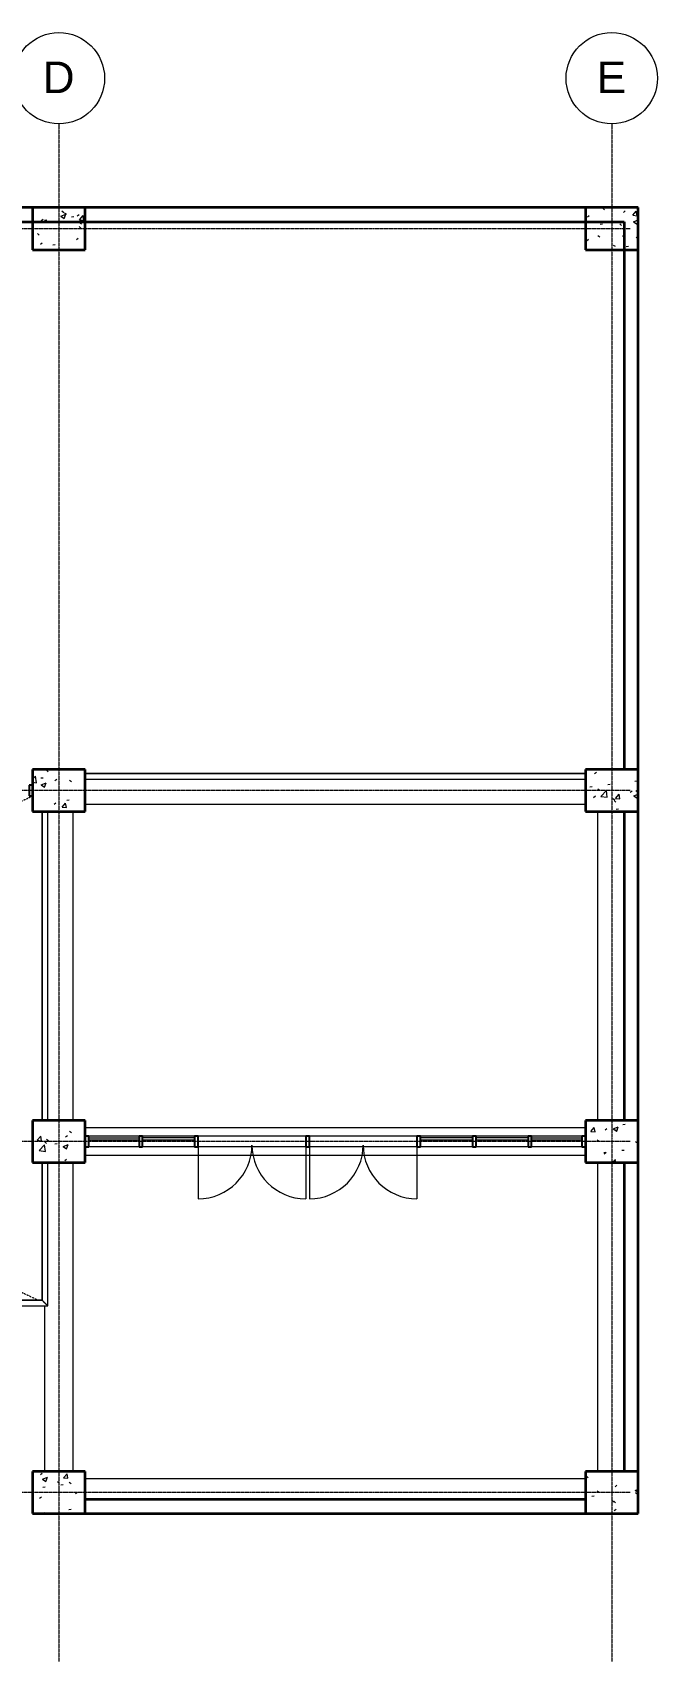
# Model space of a CAD drawing. Header units: millimetres. Extents: x -19238 to 17067, y -6268 to 16930.
# Drawn here: x 8172 to 17067, y -6268 to 16930 of the extents above; entities that cross this region are included whole.
import ezdxf

# ---------------------------------------------------------------- set-up
doc = ezdxf.new("R2010")
doc.units = ezdxf.units.MM
doc.linetypes.add('Dash', pattern=[6, 3, -3])
doc.linetypes.add('Grid Line', pattern=[22.225, 12.7, -3.175, 3.175, -3.175])
for name, color, linetype, lineweight in [('A-DETL-HDLN', 90, 'Dash', 9), ('A-DOOR', 31, 'Continuous', 9), ('A-FLOR', 192, 'Continuous', 9), ('A-FLOR-HRAL', 11, 'Continuous', 9), ('A-GLAZ-CURT', 52, 'Continuous', 9), ('A-GLAZ-CWMG', 51, 'Continuous', 9), ('A-WALL', 113, 'Continuous', 9), ('S-COLS', 52, 'Continuous', 9), ('S-GRID', 1, 'Continuous', 9), ('S-GRID-IDEN', 1, 'Continuous', 9)]:
    doc.layers.add(name, color=color, linetype=linetype, lineweight=lineweight)
doc.styles.add('Arial_1', font='arial.ttf', dxfattribs={"height": 450})
pattern_1 = [(50, (0, 0), (728.737, -63.756), [76.2, -838.2]), (355, (0, 0), (-140.972, 764.228), [60.96, -670.56]), (100.451, (60.7, -5.3), (587.77, 700.467), [64.76, -712.36]), (46.184, (0, 203.2), (1084.316, -168.17), [114.3, -1257.3]), (96.636, (90.4, 189.2), (949.61, 989.71), [97.14, -1068.54]), (351.184, (0, 203.2), (949.62, 989.7), [91.44, -1005.84]), (21, (101.6, 152.4), (606.458, -409.06), [76.2, -838.2]), (326, (101.6, 152.4), (247.208, 736.753), [60.96, -670.56]), (71.451, (152.14, 118.3), (853.668, 327.685), [64.76, -712.36]), (37.5, (0, 0), (12.3547, 338.22), [33.528, -628.904, 33.528, -647.192, -673.1]), (37.5, (0, 0), (12.3547, 338.22), [-1343.152, 33.528, -639.572]), (7.5, (0, 0), (267.279, 400.722), [33.528, -354.584, 33.528, -613.664, -256.54]), (7.5, (0, 0), (267.279, 400.722), [-1035.304, 33.528, -223.012]), (327.5, (-226.57, 0), (542.3633, -22.9153), [33.528, -220.472, 33.528, -758.952, -1051.56]), (327.5, (-226.57, 0), (542.3633, -22.9153), [-1046.48, 33.528, -1018.032]), (317.5, (-328.17, 0), (592.517, 101.707), [33.528, -296.672, 33.528, -492.76, -746.76]), (317.5, (-328.17, 0), (592.517, 101.707), [-856.488, 33.528, -713.232])]

# ---------------------------------------------------------------- blocks, each defined once
blk = doc.blocks.new('M_Concrete-Rectangular-Column - 600 x 750mm-367373-Level 3')
at = {"layer": 'S-COLS'}
h = blk.add_hatch(dxfattribs=at)
h.set_pattern_fill('FP_1', color=256, style=0, pattern_type=2)
h.set_pattern_definition([(320, (3862.6, 16417.1), (-63.756, -728.737), [76.2, -838.2]), (265, (3862.6, 16417.1), (764.228, 140.97), [60.96, -670.56]), (10.451, (3857.3, 16356.4), (700.467, -587.77), [64.76, -712.36]), (316.184, (4065.8, 16417.1), (-168.17, -1084.316), [114.3, -1257.3]), (6.636, (4051.8, 16326.8), (989.71, -949.61), [97.14, -1068.54]), (261.184, (4065.8, 16417.1), (989.7, -949.62), [91.44, -1005.84]), (291, (4015, 16315.5), (-409.06, -606.458), [76.2, -838.2]), (236, (4015, 16315.5), (736.753, -247.208), [60.96, -670.56]), (341.451, (3980.94, 16265), (327.685, -853.668), [64.76, -712.36]), (307.5, (3862.63, 16417.13), (338.22, -12.3547), [33.528, -628.904, 33.528, -647.192, -673.1]), (307.5, (3862.63, 16417.13), (338.22, -12.3547), [-1343.152, 33.528, -639.572]), (277.5, (3862.63, 16417.13), (400.722, -267.279), [33.528, -354.584, 33.528, -613.664, -256.54]), (277.5, (3862.63, 16417.13), (400.722, -267.279), [-1035.304, 33.528, -223.012]), (237.5, (3862.63, 16643.7), (-22.9153, -542.3633), [33.528, -220.472, 33.528, -1810.512]), (237.5, (3862.63, 16643.7), (-22.9153, -542.3633), [-287.528, -758.952, 33.528, -1018.032]), (227.5, (3862.63, 16745.3), (101.707, -592.517), [33.528, -296.672, 33.528, -492.76, -746.76]), (227.5, (3862.63, 16745.3), (101.707, -592.517), [-856.488, 33.528, -713.232])])
h.paths.add_polyline_path([(-300, -375), (300, -375), (300, 375), (-300, 375)], flags=0)
at = {"layer": 'S-COLS', "lineweight": 35}
for p, q in [((300, 375), (-300, 375)), ((-300, 375), (-300, -375)), ((300, -375), (300, 375)), ((-300, -375), (300, -375))]:
    blk.add_line(p, q, dxfattribs=at)
blk = doc.blocks.new('M_Concrete-Rectangular-Column - 600 x 750mm-V1-Level 3')
at = {"layer": 'S-COLS'}
h = blk.add_hatch(dxfattribs=at)
h.set_pattern_fill('FP_2', color=256, style=0, pattern_type=2)
h.set_pattern_definition([(320, (3862.6, 8547.1), (-63.756, -728.737), [76.2, -838.2]), (265, (3862.6, 8547.1), (764.23, 140.97), [60.96, -670.56]), (10.451, (3857.3, 8486.4), (700.467, -587.77), [64.76, -712.36]), (316.184, (4065.8, 8547.1), (-168.17, -1084.32), [114.3, -1257.3]), (6.636, (4051.8, 8456.8), (989.71, -949.61), [97.14, -1068.54]), (261.184, (4065.8, 8547.1), (989.7, -949.62), [91.44, -1005.84]), (291, (4015, 8445.5), (-409.06, -606.458), [76.2, -838.2]), (236, (4015, 8445.5), (736.753, -247.21), [60.96, -670.56]), (341.451, (3980.94, 8395), (327.685, -853.67), [64.76, -712.36]), (307.5, (3862.63, 8547.13), (338.22, -12.355), [33.528, -628.904, 33.528, -647.192, -673.1]), (307.5, (3862.63, 8547.13), (338.22, -12.355), [-1343.152, 33.528, -639.572]), (277.5, (3862.63, 8547.13), (400.722, -267.279), [33.528, -354.584, 33.528, -613.664, -256.54]), (277.5, (3862.63, 8547.13), (400.722, -267.279), [-1035.304, 33.528, -223.012]), (237.5, (3862.63, 8773.7), (-22.915, -542.363), [33.528, -220.472, 33.528, -1810.512]), (237.5, (3862.63, 8773.7), (-22.915, -542.363), [-287.528, -758.952, 33.528, -1018.032]), (227.5, (3862.63, 8875.3), (101.707, -592.517), [33.528, -296.672, 33.528, -492.76, -746.76]), (227.5, (3862.63, 8875.3), (101.707, -592.517), [-856.49, 33.53, -713.23])])
h.paths.add_polyline_path([(-300, 375), (-300, -375), (300, -375), (300, 375), (12, 375)], flags=0)
at = {"layer": 'S-COLS', "lineweight": 35}
for p, q in [((300, 375), (-300, 375)), ((-300, 375), (-300, -375)), ((300, -375), (300, 375)), ((-300, -375), (300, -375))]:
    blk.add_line(p, q, dxfattribs=at)
blk = doc.blocks.new('M_Concrete-Rectangular-Column - 600 x 750mm-V5-Level 3')
at = {"layer": 'S-COLS'}
h = blk.add_hatch(dxfattribs=at)
h.set_pattern_fill('FP_6', color=256, style=0, pattern_type=2)
h.set_pattern_definition([(320, (-1137.4, 16417.1), (-63.756, -728.737), [76.2, -838.2]), (265, (-1137.4, 16417.1), (764.228, 140.97), [60.96, -670.56]), (10.451, (-1142.7, 16356.4), (700.467, -587.77), [64.76, -712.36]), (316.184, (-934.2, 16417.1), (-168.17, -1084.316), [114.3, -1257.3]), (6.636, (-948.2, 16326.8), (989.71, -949.61), [97.14, -1068.54]), (261.184, (-934.2, 16417.1), (989.7, -949.62), [91.44, -1005.84]), (291, (-985, 16315.5), (-409.06, -606.458), [76.2, -838.2]), (236, (-985, 16315.5), (736.753, -247.21), [60.96, -670.56]), (341.451, (-1019.06, 16265), (327.685, -853.668), [64.76, -712.36]), (307.5, (-1137.37, 16417.13), (338.22, -12.3547), [33.528, -628.904, 33.528, -647.192, -673.1]), (307.5, (-1137.37, 16417.13), (338.22, -12.3547), [-1343.152, 33.528, -639.572]), (277.5, (-1137.37, 16417.13), (400.722, -267.279), [33.528, -354.584, 33.528, -870.204]), (277.5, (-1137.37, 16417.13), (400.722, -267.279), [-421.64, -613.664, 33.528, -223.012]), (237.5, (-1137.37, 16643.7), (-22.9153, -542.3633), [33.528, -220.472, 33.528, -1810.512]), (237.5, (-1137.37, 16643.7), (-22.9153, -542.3633), [-287.528, -758.952, 33.528, -1018.032]), (227.5, (-1137.37, 16745.3), (101.707, -592.517), [33.528, -296.672, 33.528, -1239.52]), (227.5, (-1137.37, 16745.3), (101.707, -592.517), [-363.728, -492.76, 33.528, -713.232])])
h.paths.add_polyline_path([(-300, -375), (300, -375), (300, 375), (-300, 375)], flags=0)
at = {"layer": 'S-COLS', "lineweight": 35}
for p, q in [((300, 375), (-300, 375)), ((-300, 375), (-300, -375)), ((300, -375), (300, 375)), ((-300, -375), (300, -375))]:
    blk.add_line(p, q, dxfattribs=at)
blk = doc.blocks.new('M_Concrete-Rectangular-Column - 600 x 750mm-V6-Level 3')
at = {"layer": 'S-COLS'}
h = blk.add_hatch(dxfattribs=at)
h.set_pattern_fill('FP_7', color=256, style=0, pattern_type=2)
h.set_pattern_definition([(320, (-1137.4, 8547.1), (-63.756, -728.737), [76.2, -838.2]), (265, (-1137.4, 8547.1), (764.23, 140.97), [60.96, -670.56]), (10.451, (-1142.7, 8486.4), (700.467, -587.77), [64.76, -712.36]), (316.184, (-934.2, 8547.1), (-168.17, -1084.32), [114.3, -1257.3]), (6.636, (-948.2, 8456.8), (989.71, -949.61), [97.14, -1068.54]), (261.184, (-934.2, 8547.1), (989.7, -949.62), [91.44, -1005.84]), (291, (-985, 8445.5), (-409.06, -606.458), [76.2, -838.2]), (236, (-985, 8445.5), (736.75, -247.21), [60.96, -670.56]), (341.451, (-1019.06, 8395), (327.685, -853.67), [64.76, -712.36]), (307.5, (-1137.37, 8547.13), (338.22, -12.355), [33.528, -628.904, 33.528, -647.192, -673.1]), (307.5, (-1137.37, 8547.13), (338.22, -12.355), [-1343.152, 33.528, -639.572]), (277.5, (-1137.37, 8547.13), (400.722, -267.279), [33.528, -354.584, 33.528, -613.664, -256.54]), (277.5, (-1137.37, 8547.13), (400.722, -267.279), [-1035.304, 33.528, -223.012]), (237.5, (-1137.37, 8773.7), (-22.915, -542.363), [33.528, -220.472, 33.528, -1810.512]), (237.5, (-1137.37, 8773.7), (-22.915, -542.363), [-287.528, -758.952, 33.528, -1018.032]), (227.5, (-1137.37, 8875.3), (101.707, -592.517), [33.528, -296.672, 33.528, -492.76, -746.76]), (227.5, (-1137.37, 8875.3), (101.707, -592.517), [-856.49, 33.53, -713.23])])
h.paths.add_polyline_path([(-300, -250), (-300, -375), (300, -375), (300, 375), (-300, 375), (-300, 352)], flags=0)
at = {"layer": 'S-COLS', "lineweight": 35}
for p, q in [((300, 375), (-300, 375)), ((-300, 375), (-300, -375)), ((300, -375), (300, 375)), ((-300, -375), (300, -375))]:
    blk.add_line(p, q, dxfattribs=at)
blk = doc.blocks.new('M_Concrete-Rectangular-Column - 600 x 750mm-V10-Level 3')
at = {"layer": 'S-COLS'}
h = blk.add_hatch(dxfattribs=at)
h.set_pattern_fill('FP_11', color=256, style=0, pattern_type=2)
h.set_pattern_definition([(320, (-6137.4, 16417.1), (-63.756, -728.737), [76.2, -838.2]), (265, (-6137.4, 16417.1), (764.228, 140.972), [60.96, -670.56]), (10.451, (-6142.7, 16356.4), (700.467, -587.77), [64.76, -712.36]), (316.184, (-5934.2, 16417.1), (-168.17, -1084.316), [114.3, -1257.3]), (6.636, (-5948.2, 16326.8), (989.71, -949.61), [97.14, -1068.54]), (261.184, (-5934.2, 16417.1), (989.7, -949.62), [91.44, -1005.84]), (291, (-5985, 16315.5), (-409.06, -606.458), [76.2, -838.2]), (236, (-5985, 16315.5), (736.753, -247.208), [60.96, -670.56]), (341.451, (-6019.06, 16265), (327.685, -853.668), [64.76, -712.36]), (307.5, (-6137.37, 16417.13), (338.22, -12.3547), [33.528, -628.904, 33.528, -647.192, -673.1]), (307.5, (-6137.37, 16417.13), (338.22, -12.3547), [-1343.152, 33.528, -639.572]), (277.5, (-6137.37, 16417.13), (400.722, -267.279), [33.528, -354.584, 33.528, -870.204]), (277.5, (-6137.37, 16417.13), (400.722, -267.279), [-421.64, -613.664, 33.528, -223.012]), (237.5, (-6137.37, 16643.7), (-22.9153, -542.3633), [33.528, -220.472, 33.528, -1810.512]), (237.5, (-6137.37, 16643.7), (-22.9153, -542.3633), [-287.528, -758.952, 33.528, -1018.032]), (227.5, (-6137.37, 16745.3), (101.707, -592.517), [33.528, -296.672, 33.528, -1239.52]), (227.5, (-6137.37, 16745.3), (101.707, -592.517), [-363.728, -492.76, 33.528, -713.232])])
h.paths.add_polyline_path([(-300, 375), (-300, -375), (300, -375), (300, 375)], flags=0)
at = {"layer": 'S-COLS', "lineweight": 35}
for p, q in [((300, 375), (-300, 375)), ((-300, 375), (-300, -375)), ((300, -375), (300, 375)), ((-300, -375), (300, -375))]:
    blk.add_line(p, q, dxfattribs=at)
blk = doc.blocks.new('M_Concrete-Rectangular-Column - 600 x 750mm-V11-Level 3')
at = {"layer": 'S-COLS'}
h = blk.add_hatch(dxfattribs=at)
h.set_pattern_fill('FP_12', color=256, style=0, pattern_type=2)
h.set_pattern_definition([(320, (-6137.4, 8547.1), (-63.756, -728.737), [76.2, -838.2]), (265, (-6137.4, 8547.1), (764.23, 140.97), [60.96, -670.56]), (10.451, (-6142.7, 8486.4), (700.467, -587.77), [64.76, -712.36]), (316.184, (-5934.2, 8547.1), (-168.17, -1084.316), [114.3, -1257.3]), (6.636, (-5948.2, 8456.8), (989.71, -949.61), [97.14, -1068.54]), (261.184, (-5934.2, 8547.1), (989.7, -949.62), [91.44, -1005.84]), (291, (-5985, 8445.5), (-409.06, -606.458), [76.2, -838.2]), (236, (-5985, 8445.5), (736.753, -247.21), [60.96, -670.56]), (341.451, (-6019.06, 8395), (327.685, -853.67), [64.76, -712.36]), (307.5, (-6137.37, 8547.13), (338.22, -12.355), [33.528, -628.904, 33.528, -647.192, -673.1]), (307.5, (-6137.37, 8547.13), (338.22, -12.355), [-1343.152, 33.528, -639.572]), (277.5, (-6137.37, 8547.13), (400.722, -267.279), [33.528, -354.584, 33.528, -613.664, -256.54]), (277.5, (-6137.37, 8547.13), (400.722, -267.279), [-1035.304, 33.528, -223.012]), (237.5, (-6137.37, 8773.7), (-22.9153, -542.3633), [33.528, -220.472, 33.528, -1810.512]), (237.5, (-6137.37, 8773.7), (-22.9153, -542.3633), [-287.528, -758.952, 33.528, -1018.032]), (227.5, (-6137.37, 8875.3), (101.707, -592.517), [33.528, -296.672, 33.528, -492.76, -746.76]), (227.5, (-6137.37, 8875.3), (101.707, -592.517), [-856.488, 33.528, -713.232])])
h.paths.add_polyline_path([(-300, 352), (-300, -375), (300, -375), (300, 375), (-300, 375)], flags=0)
at = {"layer": 'S-COLS', "lineweight": 35}
for p, q in [((300, 375), (-300, 375)), ((-300, 375), (-300, -375)), ((300, -375), (300, 375)), ((-300, -375), (300, -375))]:
    blk.add_line(p, q, dxfattribs=at)
blk = doc.blocks.new('Top Rail Type - Top Rail_Internal_-368948-Level 3')
at = {"layer": 'A-FLOR-HRAL'}
for p, q in [((16042, 6377), (8922, 6377)), ((8922, 6297), (16042, 6297))]:
    blk.add_line(p, q, dxfattribs=at)
blk = doc.blocks.new('Top Rail Type - Top Rail_Internal_-V17-Level 3')
at = {"layer": 'A-FLOR-HRAL'}
for p, q in [((8922, 6377), (16042, 6377)), ((8922, 6296), (16042, 6296))]:
    blk.add_line(p, q, dxfattribs=at)
blk = doc.blocks.new('Top Rail Type - Top Rail_Internal_-368983-Level 3')
at = {"layer": 'A-FLOR-HRAL'}
for p, q in [((8308, 5837), (8308, 1437)), ((8388, 1437), (8388, 5837))]:
    blk.add_line(p, q, dxfattribs=at)
blk = doc.blocks.new('Top Rail Type - Top Rail_Internal_-V18-Level 3')
at = {"layer": 'A-FLOR-HRAL'}
for p, q in [((8307, 1437), (8307, 5837)), ((8388, 1437), (8388, 5837))]:
    blk.add_line(p, q, dxfattribs=at)
blk = doc.blocks.new('Top Rail Type - Top Rail_Internal_-369021-Level 3')
at = {"layer": 'A-FLOR-HRAL'}
for p, q in [((-7033, 837), (-7033, -1203)), ((-6953, -1123), (-6953, 837)), ((8308, 837), (8308, -1123)), ((8388, -1203), (8388, 837)), ((8308, -1123), (-6953, -1123)), ((-7033, -1203), (8388, -1203))]:
    blk.add_line(p, q, dxfattribs=at)
for points, knots in [([(-7033, -1203), (-7033, -1203), (-7033, -1203), (-7030, -1200), (-7027, -1197), (-7023, -1193), (-7020, -1190), (-7017, -1187), (-7014, -1183), (-7010, -1180), (-7006, -1176), (-7002, -1172), (-6998, -1167), (-6993, -1163), (-6989, -1159), (-6985, -1155), (-6981, -1151), (-6977, -1147), (-6973, -1143), (-6970, -1140), (-6967, -1136), (-6964, -1133), (-6960, -1130), (-6957, -1126), (-6954, -1124), (-6953, -1123), (-6953, -1123)], [0, 0, 0, 0, 0.066667, 0.133333, 0.2, 0.233333, 0.266667, 0.3, 0.333333, 0.366667, 0.4, 0.433333, 0.466667, 0.5, 0.533333, 0.566667, 0.6, 0.633333, 0.666667, 0.7, 0.733333, 0.766667, 0.8, 0.866667, 0.933333, 1, 1, 1, 1]), ([(8308, -1123), (8308, -1123), (8308, -1124), (8311, -1126), (8314, -1130), (8318, -1133), (8321, -1136), (8324, -1140), (8328, -1143), (8331, -1147), (8335, -1151), (8339, -1155), (8344, -1159), (8348, -1163), (8352, -1167), (8356, -1172), (8360, -1176), (8364, -1180), (8368, -1183), (8371, -1187), (8375, -1190), (8378, -1193), (8381, -1197), (8385, -1200), (8387, -1203), (8388, -1203), (8388, -1203)], [-1, -1, -1, -1, -0.933333, -0.866667, -0.8, -0.766667, -0.733333, -0.7, -0.666667, -0.633333, -0.6, -0.566667, -0.533333, -0.5, -0.466667, -0.433333, -0.4, -0.366667, -0.333333, -0.3, -0.266667, -0.233333, -0.2, -0.133333, -0.066667, 0, 0, 0, 0])]:
    blk.add_open_spline(points, degree=3, knots=knots, dxfattribs=at)
blk = doc.blocks.new('Top Rail Type - Top Rail_Internal_-V19-Level 3')
at = {"layer": 'A-FLOR-HRAL'}
for p, q in [((-7034, 837), (-7034, -1204)), ((-6953, 837), (-6953, -1123)), ((8307, -1123), (8307, 837)), ((8388, -1204), (8388, 837)), ((-6953, -1123), (8307, -1123)), ((-7034, -1204), (8388, -1204))]:
    blk.add_line(p, q, dxfattribs=at)
blk = doc.blocks.new('System Panel - Glazed-373820-Level 3')
at = {"layer": 'A-GLAZ-CURT', "lineweight": 18}
for p, q in [((358, 49), (-358, 49)), ((-358, 49), (-358, 24)), ((-358, 24), (358, 24)), ((358, 24), (358, 49))]:
    blk.add_line(p, q, dxfattribs=at)
blk = doc.blocks.new('System Panel - Glazed-373821-Level 3')
at = {"layer": 'A-GLAZ-CURT', "lineweight": 18}
for p, q in [((371, 50), (-371, 50)), ((-371, 50), (-371, 25)), ((-371, 25), (371, 25)), ((371, 25), (371, 50))]:
    blk.add_line(p, q, dxfattribs=at)
blk = doc.blocks.new('M_Curtain Wall Dbl Glass - M_Curtain Wall Dbl Glass-394288-Level 3')
at = {"layer": 'A-DOOR', "lineweight": 18}
for p, q in [((-766, -50), (-766, -816)), ((766, -50), (766, -816))]:
    blk.add_line(p, q, dxfattribs=at)
at = {"layer": 'A-DOOR'}
for centre, start, end in [((-766, -50), 270, 360), ((766, -50), 180, 270)]:
    blk.add_arc(centre, 766, start, end, dxfattribs=at)
blk = doc.blocks.new('Rectangular Mullion - 50mm x 150mm-372709-Level 3')
at = {"layer": 'A-GLAZ-CWMG'}
for p, q in [((9688, 1212), (8972, 1212)), ((9688, 1062), (8972, 1062))]:
    blk.add_line(p, q, dxfattribs=at)
blk = doc.blocks.new('Rectangular Mullion - 50mm x 150mm-372710-Level 3')
at = {"layer": 'A-GLAZ-CWMG'}
for p, q in [((10479, 1212), (9738, 1212)), ((10479, 1062), (9738, 1062))]:
    blk.add_line(p, q, dxfattribs=at)
blk = doc.blocks.new('Rectangular Mullion - 50mm x 150mm-375813-Level 3')
at = {"layer": 'A-GLAZ-CWMG'}
for p, q in [((11295, 1212), (10529, 1212)), ((11295, 1062), (10529, 1062))]:
    blk.add_line(p, q, dxfattribs=at)
blk = doc.blocks.new('Rectangular Mullion - 50mm x 150mm-375814-Level 3')
at = {"layer": 'A-GLAZ-CWMG'}
for p, q in [((12062, 1212), (11295, 1212)), ((12062, 1062), (11295, 1062))]:
    blk.add_line(p, q, dxfattribs=at)
blk = doc.blocks.new('Rectangular Mullion - 50mm x 150mm-373824-Level 3')
at = {"layer": 'A-GLAZ-CWMG', "lineweight": 25}
for p, q in [((-50, 75), (0, 75)), ((-50, -75), (-50, 75)), ((0, -75), (-50, -75))]:
    blk.add_line(p, q, dxfattribs=at)
blk = doc.blocks.new('Rectangular Mullion - 50mm x 150mm-373827-Level 3')
at = {"layer": 'A-GLAZ-CWMG', "lineweight": 25}
for p, q in [((0, 75), (-50, 75)), ((-50, 75), (-50, -75)), ((-50, -75), (0, -75))]:
    blk.add_line(p, q, dxfattribs=at)
blk = doc.blocks.new('Rectangular Mullion - 50mm x 150mm-373818-Level 3')
at = {"layer": 'A-GLAZ-CWMG', "lineweight": 25}
for p, q in [((-25, 75), (25, 75)), ((-25, -75), (-25, 75)), ((25, 75), (25, -75)), ((25, -75), (-25, -75))]:
    blk.add_line(p, q, dxfattribs=at)
blk = doc.blocks.new('Rectangular Mullion - 50mm x 150mm-376295-Level 3')
at = {"layer": 'A-GLAZ-CWMG', "lineweight": 25}
for p, q in [((0, 75), (-50, 75)), ((-50, 75), (-50, -75)), ((-50, -75), (0, -75))]:
    blk.add_line(p, q, dxfattribs=at)
blk = doc.blocks.new('Grid - M_Grid Head - Circle-45800-Level 3')
at = {"layer": 'S-GRID-IDEN'}
blk.add_circle((0, 0), 6.5, dxfattribs=at)

msp = doc.modelspace()

# ---------------------------------------------------------------- hatches: boundary and pattern name
at = {"layer": 'S-COLS'}
h = msp.add_hatch(dxfattribs=at)
h.set_pattern_fill('FP_18', color=256, style=0, pattern_type=2)
h.set_pattern_definition(pattern_1)
h.paths.add_polyline_path([(8172, 13837), (8922, 13837), (8922, 14437), (8172, 14437), (8172, 14225)], flags=0)
h = msp.add_hatch(dxfattribs=at)
h.set_pattern_fill('FP_18', color=256, style=0, pattern_type=2)
h.set_pattern_definition(pattern_1)
h.paths.add_polyline_path([(16792, 13837), (16792, 14437), (16042, 14437), (16042, 13837)], flags=0)

# ---------------------------------------------------------------- linework, layer by layer
at = {"layer": 'A-DETL-HDLN'}
for p, q in [((-6909, -1123), (8172, 6059)), ((-6818, 6054), (8253, -1123))]:
    msp.add_line(p, q, dxfattribs=at)
at = {"layer": 'A-FLOR'}
for p, q in [((8747, 5837), (8747, 1437)), ((16042, 5937), (8922, 5937)), ((16217, 1437), (16217, 5837)), ((8922, 1337), (16042, 1337)), ((16042, 937), (8922, 937)), ((8747, 837), (8747, -3563)), ((16217, -3563), (16217, 837)), ((8347, -3563), (8347, -1204)), ((8922, -3663), (16042, -3663))]:
    msp.add_line(p, q, dxfattribs=at)
at = {"layer": 'A-WALL', "lineweight": 35}
for p, q in [((16792, 14437), (-6818, 14437)), ((16792, 6437), (16792, 14437)), ((-6818, 14237), (16592, 14237)), ((16592, 14237), (16592, 6437)), ((16592, 5837), (16592, 1437)), ((16792, 1437), (16792, 5837)), ((16592, 837), (16592, -3563)), ((16792, -3563), (16792, 837)), ((16042, -3963), (8922, -3963)), ((8922, -4163), (16042, -4163))]:
    msp.add_line(p, q, dxfattribs=at)
at = {"layer": 'S-COLS', "lineweight": 35}
for p, q in [((8922, 14437), (8172, 14437)), ((8172, 14437), (8172, 13837)), ((8922, 13837), (8922, 14437)), ((16792, 14437), (16042, 14437)), ((16042, 14437), (16042, 13837)), ((16792, 13837), (16792, 14437)), ((8172, 13837), (8922, 13837)), ((16042, 13837), (16792, 13837))]:
    msp.add_line(p, q, dxfattribs=at)
at = {"layer": 'S-GRID', "linetype": 'Grid Line'}
for p, q in [((8547, 15630), (8547, -6268)), ((16417, 15630), (16417, -6268)), ((16679, 14137), (-17938, 14137)), ((16679, 6137), (-17938, 6137)), ((16679, 1137), (-17938, 1137)), ((16679, -3863), (-17938, -3863))]:
    msp.add_line(p, q, dxfattribs=at)

# ---------------------------------------------------------------- block references
at = {"layer": 'A-DOOR'}
for p in [(11295, 1137), (12878, 1137)]:
    msp.add_blockref('M_Curtain Wall Dbl Glass - M_Curtain Wall Dbl Glass-394288-Level 3', p, dxfattribs=at)
at = {"layer": 'A-FLOR-HRAL'}
for name in ['Top Rail Type - Top Rail_Internal_-368948-Level 3', 'Top Rail Type - Top Rail_Internal_-V17-Level 3', 'Top Rail Type - Top Rail_Internal_-V18-Level 3', 'Top Rail Type - Top Rail_Internal_-368983-Level 3', 'Top Rail Type - Top Rail_Internal_-V19-Level 3', 'Top Rail Type - Top Rail_Internal_-369021-Level 3']:
    msp.add_blockref(name, (0, 0), dxfattribs=at)
at = {"layer": 'A-GLAZ-CURT'}
for name, p in [('System Panel - Glazed-373820-Level 3', (9330, 1137)), ('System Panel - Glazed-373821-Level 3', (10109, 1137)), ('System Panel - Glazed-373821-Level 3', (14064, 1137)), ('System Panel - Glazed-373821-Level 3', (14855, 1137)), ('System Panel - Glazed-373820-Level 3', (15634, 1137))]:
    msp.add_blockref(name, p, dxfattribs=at)
at = {"layer": 'A-GLAZ-CWMG'}
for name, p in [('Rectangular Mullion - 50mm x 150mm-376295-Level 3', (8172, 6137)), ('Rectangular Mullion - 50mm x 150mm-372709-Level 3', (0, 0)), ('Rectangular Mullion - 50mm x 150mm-372710-Level 3', (0, 0)), ('Rectangular Mullion - 50mm x 150mm-375813-Level 3', (0, 0)), ('Rectangular Mullion - 50mm x 150mm-375814-Level 3', (0, 0)), ('Rectangular Mullion - 50mm x 150mm-375813-Level 3', (1582, 0)), ('Rectangular Mullion - 50mm x 150mm-375814-Level 3', (1582, 0)), ('Rectangular Mullion - 50mm x 150mm-372710-Level 3', (3956, 0)), ('Rectangular Mullion - 50mm x 150mm-372710-Level 3', (4747, 0)), ('Rectangular Mullion - 50mm x 150mm-372709-Level 3', (6304, 0))]:
    msp.add_blockref(name, p, dxfattribs=at)
at = {"layer": 'A-GLAZ-CWMG', "rotation": 180}
msp.add_blockref('Rectangular Mullion - 50mm x 150mm-373827-Level 3', (8922, 1137), dxfattribs=at)
at = {"layer": 'A-GLAZ-CWMG', "extrusion": (0, 0, -1), "rotation": 180}
for name, p in [('Rectangular Mullion - 50mm x 150mm-373818-Level 3', (-9713, 1137)), ('Rectangular Mullion - 50mm x 150mm-373818-Level 3', (-10504, 1137)), ('Rectangular Mullion - 50mm x 150mm-373818-Level 3', (-12087, 1137)), ('Rectangular Mullion - 50mm x 150mm-373818-Level 3', (-13669, 1137)), ('Rectangular Mullion - 50mm x 150mm-373818-Level 3', (-14460, 1137)), ('Rectangular Mullion - 50mm x 150mm-373818-Level 3', (-15251, 1137)), ('Rectangular Mullion - 50mm x 150mm-373824-Level 3', (-16042, 1137))]:
    msp.add_blockref(name, p, dxfattribs=at)
at = {"layer": 'S-COLS', "rotation": 90.0000000000001}
for name, p in [('M_Concrete-Rectangular-Column - 600 x 750mm-V11-Level 3', (8547, 6137)), ('M_Concrete-Rectangular-Column - 600 x 750mm-V10-Level 3', (16417, 6137)), ('M_Concrete-Rectangular-Column - 600 x 750mm-V6-Level 3', (8547, 1137)), ('M_Concrete-Rectangular-Column - 600 x 750mm-V5-Level 3', (16417, 1137)), ('M_Concrete-Rectangular-Column - 600 x 750mm-V1-Level 3', (8547, -3863)), ('M_Concrete-Rectangular-Column - 600 x 750mm-367373-Level 3', (16417, -3863))]:
    msp.add_blockref(name, p, dxfattribs=at)
at = {"layer": 'S-GRID-IDEN', "xscale": 99.99999999999993, "yscale": 99.99999999999993, "zscale": 99.99999999999993, "rotation": 180}
for p in [(8547, 16280), (16417, 16280)]:
    msp.add_blockref('Grid - M_Grid Head - Circle-45800-Level 3', p, dxfattribs=at)

# ---------------------------------------------------------------- texts
at = {"layer": 'S-GRID-IDEN', "char_height": 450, "attachment_point": 1, "style": 'Arial_1'}
for s, insert, width in [('\\fArial|b0|i0|c136|p34|;D', (8316, 16518), 553.16), ('\\fArial|b0|i0|c136|p34|;E', (16202, 16518), 513.08)]:
    msp.add_mtext(s, dxfattribs=dict(at, insert=insert, width=width))

doc.saveas('drawing.dxf')
